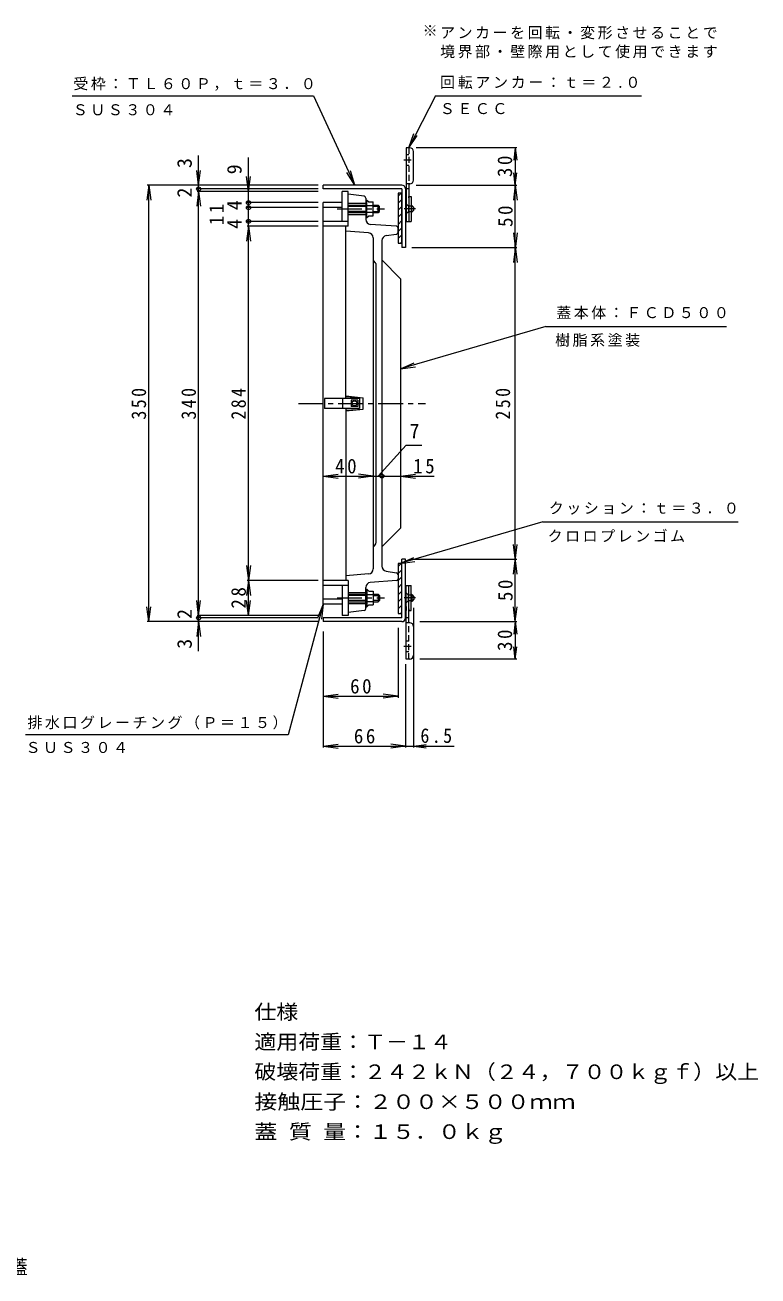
# Model space of a CAD drawing. Units: millimetres at full size, sheet at 1:4. Extents: x -733 to 724, y -548 to 475.
# Drawn here: x 136 to 724, y -529 to 475 of the extents above; entities that cross this region are included whole.
import ezdxf
from ezdxf.enums import TextEntityAlignment as Align

# ---------------------------------------------------------------- set-up
doc = ezdxf.new("R2010")
doc.units = ezdxf.units.MM
doc.header["$LTSCALE"] = 4
doc.header["$PDMODE"] = 32
doc.header["$PDSIZE"] = 3.2
for name, pattern in [('CHAIN1', [8, 5, -1, 1, -1]), ('CHAIN2', [12, 9, -1, 1, -1]), ('DASHED1', [1.8, 1.2, -0.6])]:
    doc.linetypes.add(name, pattern=pattern)
for name, color, linetype, lineweight in [('0-0_通り芯', 3, 'Continuous', 9), ('0-1_躯体', 2, 'Continuous', 9), ('0-4_その他', 7, 'Continuous', 9), ('0-5_寸法', 7, 'Continuous', 9), ('0-6_ハッチ', 6, 'Continuous', 9), ('0-E', 7, 'Continuous', 9), ('0-F', 7, 'Continuous', 9)]:
    doc.layers.add(name, color=color, linetype=linetype, lineweight=lineweight)
doc.layers.add('F-5_F-5ﾚｲﾔ', color=2, linetype='Continuous')
doc.styles.add('ＭＳ ゴシック', font='')
doc.styles.get('ＭＳ ゴシック').set_extended_font_data('MS Gothic')

msp = doc.modelspace()

# ---------------------------------------------------------------- linework, layer by layer
at = {"layer": '0-0_通り芯'}
for p, q in [((390.719, 317.143), (390.719, 341.143)), ((395.719, 341.143), (390.719, 341.143)), ((395.719, 313.143), (395.719, 341.143)), ((390.719, 332.143), (375.719, 332.143)), ((375.719, 10.143), (375.719, 332.143)), ((408.406, 337.307), (395.719, 338.892)), ((395.719, 331.643), (409.72, 331.643)), ((409.72, 335.818), (409.72, 318.724)), ((409.72, 334.143), (410.52, 334.143)), ((410.52, 320.143), (410.52, 334.143)), ((410.52, 334.143), (412.12, 332.668)), ((412.12, 332.668), (415.72, 332.668)), ((390.719, 328.143), (375.719, 328.143)), ((395.719, 330.143), (409.72, 330.143)), ((409.72, 329.143), (395.719, 329.143)), ((409.72, 325.143), (395.719, 325.143)), ((395.719, 324.143), (409.72, 324.143)), ((395.719, 322.643), (409.72, 322.643)), ((410.52, 329.905), (415.72, 329.905)), ((410.52, 324.38), (415.72, 324.38)), ((410.52, 320.143), (412.12, 321.618)), ((415.72, 330.143), (419.72, 330.143)), ((420.72, 329.143), (415.72, 329.143)), ((415.72, 325.143), (420.72, 325.143)), ((415.72, 324.143), (419.72, 324.143)), ((419.72, 324.143), (419.72, 330.143)), ((420.72, 329.143), (419.72, 330.143)), ((419.72, 324.143), (420.72, 325.143)), ((420.72, 325.143), (420.72, 329.143)), ((395.719, 317.143), (375.719, 317.143)), ((395.719, 313.143), (375.719, 313.143)), ((393.719, 175.143), (393.719, 313.143)), ((409.72, 320.143), (410.52, 320.143)), ((434.326, 313.242), (413.435, 314.734)), ((435.719, 308.429), (435.719, 311.746)), ((412.018, 307.901), (393.719, 309.273)), ((415.719, 303.912), (415.719, 38.373)), ((422.719, 301.711), (422.719, 40.574)), ((426.111, 305.664), (434.447, 306.947)), ((417.5, 283.917), (415.939, 285.869)), ((417.719, 283.292), (417.719, 58.993)), ((422.719, 286.143), (437.719, 271.143)), ((437.719, 271.143), (437.719, 71.143)), ((376.719, 175.143), (376.719, 167.143)), ((404.719, 175.143), (376.719, 175.143)), ((391.219, 175.143), (391.219, 167.143)), ((393.719, 177.143), (407.719, 175.643)), ((393.719, 176.643), (407.719, 175.643)), ((403.319, 173.743), (403.319, 168.543)), ((404.719, 175.143), (404.719, 167.143)), ((407.719, 166.643), (407.719, 175.643)), ((404.719, 167.143), (376.719, 167.143)), ((393.719, 167.143), (393.719, 29.143)), ((393.719, 165.643), (407.719, 166.643)), ((393.719, 165.143), (407.719, 166.643)), ((403.319, 168.543), (398.119, 168.543)), ((422.719, 56.143), (437.719, 71.143)), ((417.5, 58.368), (415.939, 56.416)), ((412.018, 34.385), (393.719, 33.012)), ((426.111, 36.621), (434.447, 35.338)), ((435.719, 33.856), (435.719, 30.539)), ((395.719, 29.143), (375.719, 29.143)), ((395.719, 25.143), (375.719, 25.143)), ((390.719, 25.143), (390.719, 1.143)), ((395.719, 29.143), (395.719, 1.143)), ((409.72, 6.467), (409.72, 23.561)), ((409.72, 22.143), (410.52, 22.143)), ((410.52, 22.143), (410.52, 8.142)), ((410.52, 22.143), (412.12, 20.667)), ((434.326, 29.043), (413.435, 27.551)), ((390.719, 14.143), (375.719, 14.143)), ((390.719, 10.143), (375.719, 10.143)), ((395.719, 19.642), (409.72, 19.642)), ((395.719, 18.142), (409.72, 18.142)), ((409.72, 17.143), (395.719, 17.143)), ((409.72, 13.143), (395.719, 13.143)), ((395.719, 12.143), (409.72, 12.143)), ((395.719, 10.642), (409.72, 10.642)), ((410.52, 17.905), (415.72, 17.905)), ((410.52, 12.38), (415.72, 12.38)), ((415.72, 18.142), (419.72, 18.142)), ((415.72, 17.143), (420.72, 17.143)), ((420.72, 13.143), (415.72, 13.143)), ((415.72, 12.143), (419.72, 12.143)), ((419.72, 18.142), (419.72, 12.143)), ((419.72, 18.142), (420.72, 17.143)), ((420.72, 13.143), (419.72, 12.143)), ((420.72, 17.143), (420.72, 13.143)), ((395.719, 1.143), (390.719, 1.143)), ((408.406, 4.978), (395.719, 3.393)), ((409.72, 8.142), (410.52, 8.142)), ((410.52, 8.142), (412.12, 9.617)), ((412.12, 9.617), (415.72, 9.617))]:
    msp.add_line(p, q, dxfattribs=at)
at = {"layer": '0-0_通り芯', "linetype": 'CHAIN1'}
for p, q in [((386.719, 327.143), (424.72, 327.143)), ((355.719, 171.143), (457.719, 171.143)), ((386.719, 15.142), (424.72, 15.142))]:
    msp.add_line(p, q, dxfattribs=at)
at = {"layer": '0-0_通り芯'}
for points in [[(412.12, 321.618), (415.72, 321.618), (415.72, 332.668)], [(403.319, 173.743), (398.119, 173.743), (398.119, 168.543)], [(412.12, 20.667), (415.72, 20.667), (415.72, 9.617)]]:
    msp.add_lwpolyline(points, dxfattribs=at)
msp.add_circle((400.719, 171.143), 2, dxfattribs=at)
for centre, radius, start, end in [((408.22, 335.818), 1.5, 0, 82.87332), ((413.72, 318.724), 4, 180, 265.91417), ((434.219, 311.746), 1.5, 0, 85.9142), ((411.719, 303.912), 4, 0, 85.71117), ((426.719, 301.711), 4, 98.746, 180), ((434.219, 308.429), 1.5, 278.74637, 0), ((416.719, 286.493), 1, 180, 218.66106), ((416.719, 283.292), 1, 0, 38.66106), ((416.719, 55.792), 1, 141.33894, 180), ((416.719, 58.993), 1, 321.33894, 0), ((426.719, 40.574), 4, 180, 261.254), ((411.719, 38.373), 4, 274.28883, 0), ((434.219, 30.539), 1.5, 274.0858, 0), ((434.219, 33.856), 1.5, 0, 81.25363), ((413.72, 23.561), 4, 94.08583, 180), ((408.22, 6.467), 1.5, 277.12668, 0)]:
    msp.add_arc(centre, radius, start, end, dxfattribs=at)
at = {"layer": '0-1_躯体'}
for p, q in [((445.019, 376.142), (442.219, 376.142)), ((442.219, 376.142), (442.219, 317.142)), ((448.019, 350.142), (448.019, 373.142)), ((375.719, 343.143), (375.719, 346.142)), ((438.719, 346.142), (375.719, 346.142)), ((438.719, 343.143), (375.719, 343.143)), ((438.719, 343.143), (438.719, 296.142)), ((441.719, 343.143), (441.719, 296.142)), ((445.019, 347.142), (442.219, 347.142)), ((444.219, 343.142), (442.219, 343.142)), ((444.219, 347.147), (444.219, 317.142)), ((441.719, 337.142), (441.719, 317.142)), ((441.719, 337.142), (442.219, 337.142)), ((442.019, 331.142), (442.019, 327.142)), ((442.219, 331.142), (442.019, 331.142)), ((442.219, 333.893), (442.219, 337.142)), ((442.219, 333.893), (442.219, 320.393)), ((444.219, 335.892), (444.219, 337.142)), ((444.219, 337.142), (446.219, 337.142)), ((446.219, 337.142), (446.219, 317.142)), ((442.019, 323.142), (442.019, 327.142)), ((442.219, 323.142), (442.019, 323.142)), ((446.719, 324.392), (446.219, 324.392)), ((446.719, 324.392), (446.719, 329.892)), ((441.719, 317.142), (446.219, 317.142)), ((442.219, 320.393), (442.219, 317.142)), ((442.219, 317.142), (444.219, 317.142)), ((444.219, 318.392), (444.219, 317.142)), ((441.719, 296.142), (438.719, 296.142)), ((441.719, 46.142), (438.719, 46.142)), ((438.719, -0.858), (438.719, 46.142)), ((441.719, -0.858), (441.719, 46.142)), ((441.719, 25.142), (446.219, 25.142)), ((441.719, 5.142), (441.719, 25.142)), ((442.219, 25.142), (444.219, 25.142)), ((442.219, -33.858), (442.219, 25.142)), ((442.219, 21.892), (442.219, 25.142)), ((442.219, 8.392), (442.219, 21.892)), ((444.219, -4.863), (444.219, 25.142)), ((444.219, 23.892), (444.219, 25.142)), ((446.219, 5.142), (446.219, 25.142)), ((442.219, 19.143), (442.019, 19.143)), ((442.019, 19.143), (442.019, 15.142)), ((446.719, 17.893), (446.219, 17.893)), ((446.719, 12.393), (446.219, 12.393)), ((446.719, 17.893), (448.219, 16.142)), ((446.719, 17.893), (446.719, 12.393)), ((448.219, 14.143), (446.719, 12.393)), ((448.219, 16.142), (448.219, 14.143)), ((441.719, 5.142), (442.219, 5.142)), ((442.219, 8.392), (442.219, 5.142)), ((444.219, 6.392), (444.219, 5.142)), ((444.219, 5.142), (446.219, 5.142)), ((375.719, -0.858), (375.719, -3.858)), ((438.719, -0.858), (375.719, -0.858)), ((438.719, -3.858), (375.719, -3.858)), ((444.219, -0.858), (442.219, -0.858)), ((445.019, -4.858), (442.219, -4.858)), ((448.019, -7.858), (448.019, -30.858)), ((445.019, -33.858), (442.219, -33.858))]:
    msp.add_line(p, q, dxfattribs=at)
at = {"layer": '0-1_躯体', "linetype": 'DASHED1'}
for p, q in [((444.219, 376.137), (444.219, 347.147)), ((444.219, 370.392), (442.219, 370.392)), ((444.219, 361.892), (442.219, 361.892)), ((444.019, 329.392), (442.219, 331.142)), ((444.019, 324.892), (442.219, 323.143)), ((444.019, 329.392), (444.219, 329.392)), ((446.219, 329.392), (444.219, 329.392)), ((446.219, 324.892), (444.219, 324.892)), ((444.019, 17.392), (442.219, 19.142)), ((444.019, 12.892), (442.219, 11.143)), ((444.019, 17.392), (444.219, 17.392)), ((444.019, 12.892), (444.019, 17.392)), ((444.019, 12.892), (444.219, 12.892)), ((446.219, 17.392), (444.219, 17.392)), ((446.219, 12.892), (444.219, 12.892)), ((444.219, -33.853), (444.219, -4.863)), ((444.219, -19.608), (442.219, -19.608)), ((444.219, -28.108), (442.219, -28.108))]:
    msp.add_line(p, q, dxfattribs=at)
at = {"layer": '0-1_躯体', "linetype": 'CHAIN2'}
for p, q in [((446.219, 366.142), (440.219, 366.142)), ((449.767, 327.142), (440.683, 327.142)), ((449.767, 15.142), (440.683, 15.142)), ((446.219, -23.857), (440.219, -23.857))]:
    msp.add_line(p, q, dxfattribs=at)
at = {"layer": '0-1_躯体', "linetype": 'DASHED1'}
msp.add_lwpolyline([(444.019, 329.392), (444.019, 324.892), (444.219, 324.892)], dxfattribs=at)
at = {"layer": '0-1_躯体'}
for points in [[(446.719, 324.392), (448.219, 326.142), (448.219, 328.142), (446.719, 329.892), (446.219, 329.892)], [(442.219, 11.143), (442.019, 11.143), (442.019, 15.142)]]:
    msp.add_lwpolyline(points, dxfattribs=at)
for centre, start, end in [((445.019, 373.142), 0, 90), ((438.719, 343.143), 0, 90), ((445.019, 350.142), 270, 0), ((438.719, -0.858), 270, 0), ((445.019, -7.858), 0, 90), ((445.019, -30.858), 270, 0)]:
    msp.add_arc(centre, 3, start, end, dxfattribs=at)
at = {"layer": '0-4_その他'}
for p, q in [((530.919, 376.142), (450.219, 376.142)), ((529.719, 376.142), (528.414, 366.228)), ((529.719, 376.142), (529.719, 346.142)), ((529.719, 376.142), (531.024, 366.228)), ((529.719, 346.142), (528.414, 356.057)), ((529.719, 346.142), (531.024, 356.057)), ((450.219, 346.142), (530.919, 346.142)), ((529.719, 346.142), (528.153, 334.245)), ((529.719, 296.142), (529.719, 346.142)), ((529.719, 346.142), (531.285, 334.245)), ((531.285, 308.04), (528.153, 284.245)), ((528.153, 308.04), (531.285, 284.245)), ((446.719, 296.142), (530.919, 296.142)), ((529.719, 46.142), (529.719, 296.142)), ((528.153, 34.245), (531.285, 58.04)), ((531.285, 34.245), (528.153, 58.04)), ((446.719, 46.142), (530.919, 46.142)), ((529.719, -3.858), (529.719, 46.142)), ((448.219, -104.858), (448.219, 7.142)), ((529.719, -3.858), (528.153, 8.04)), ((529.719, -3.858), (531.285, 8.04)), ((435.719, -8.858), (435.719, -64.858)), ((453.019, -3.858), (530.919, -3.858)), ((529.719, -3.858), (528.414, -13.772)), ((529.719, -3.858), (529.719, -33.858)), ((529.719, -3.858), (531.024, -13.772)), ((375.719, -11.858), (375.719, -104.858)), ((529.719, -33.858), (528.414, -23.943)), ((529.719, -33.858), (531.024, -23.943)), ((441.719, -37.894), (441.719, -104.858)), ((530.919, -33.858), (453.019, -33.858)), ((375.719, -63.658), (387.617, -62.091)), ((375.719, -63.658), (435.719, -63.658)), ((375.719, -63.658), (387.617, -65.224)), ((435.719, -63.658), (423.822, -62.091)), ((435.719, -63.658), (423.822, -65.224)), ((375.719, -103.658), (387.617, -102.091)), ((375.719, -103.658), (387.617, -105.224)), ((441.719, -103.658), (429.822, -105.224)), ((441.719, -103.658), (431.805, -102.353)), ((441.719, -103.658), (431.805, -104.963)), ((441.719, -103.658), (448.219, -103.658)), ((448.219, -103.658), (458.133, -102.353)), ((448.219, -103.658), (480.677, -103.658)), ((448.219, -103.658), (458.133, -104.963))]:
    msp.add_line(p, q, dxfattribs=at)
msp.add_lwpolyline([(375.719, -103.658), (441.719, -103.658), (429.822, -102.091)], dxfattribs=at)
at = {"layer": '0-5_寸法'}
for p, q in [((174.266, 417.822), (367.725, 417.822)), ((465.576, 417.822), (444.219, 376.142)), ((465.576, 417.822), (630.83, 417.822)), ((444.219, 376.142), (448.251, 387.445)), ((444.219, 376.142), (451.039, 386.016)), ((401.121, 346.142), (397.516, 357.588)), ((551.862, 76.087), (708.509, 76.087)), ((437.219, 42.642), (448.202, 47.478))]:
    msp.add_line(p, q, dxfattribs=at)
for points in [[(367.725, 417.822), (401.121, 346.142), (394.677, 356.265)], [(551.862, 76.087), (437.219, 42.642), (449.079, 44.471)]]:
    msp.add_lwpolyline(points, dxfattribs=at)
at = {"layer": '0-6_ハッチ'}
for p, q in [((435.719, 337.327), (438.034, 339.642)), ((435.719, 339.642), (435.719, 299.642)), ((438.719, 339.642), (435.719, 339.642)), ((435.719, 331.67), (438.719, 334.67)), ((438.719, 299.642), (438.719, 339.642)), ((435.719, 326.013), (438.719, 329.013)), ((435.719, 320.356), (438.719, 323.356)), ((435.719, 314.7), (438.719, 317.7)), ((435.719, 309.043), (438.719, 312.043)), ((435.719, 303.386), (438.719, 306.386)), ((435.719, 299.642), (438.719, 299.642)), ((437.632, 299.642), (438.719, 300.729)), ((435.719, 40.327), (438.034, 42.642)), ((435.719, 34.67), (438.719, 37.67)), ((435.719, 29.013), (438.719, 32.013)), ((435.719, 23.356), (438.719, 26.356)), ((435.719, 17.7), (438.719, 20.7)), ((435.719, 12.043), (438.719, 15.043)), ((435.719, 6.386), (438.719, 9.386)), ((435.719, 2.642), (438.719, 2.642)), ((437.632, 2.642), (438.719, 3.729))]:
    msp.add_line(p, q, dxfattribs=at)
msp.add_lwpolyline([(438.719, 2.642), (438.719, 42.642), (435.719, 42.642), (435.719, 2.642)], dxfattribs=at)
at = {"layer": '0-E'}
for p, q in [((554.222, 232.762), (437.719, 198.775)), ((554.222, 232.762), (699.233, 232.762)), ((437.719, 198.775), (448.702, 203.61)), ((437.719, 198.775), (449.579, 200.603)), ((375.719, 10.143), (347.637, -94.662)), ((375.719, 10.143), (371.127, -0.944)), ((375.719, 10.143), (374.153, -1.755)), ((347.637, -94.662), (136.896, -94.662))]:
    msp.add_line(p, q, dxfattribs=at)
at = {"layer": '0-F'}
for p, q in [((275.719, -27.587), (275.719, 369.872)), ((315.719, 1.142), (315.719, 368.305)), ((275.719, 346.142), (274.153, 358.04)), ((275.719, 346.142), (277.286, 358.04)), ((315.719, 341.143), (314.153, 353.04)), ((315.719, 341.143), (317.286, 353.04)), ((235.719, 346.142), (234.153, 334.245)), ((371.719, 346.142), (234.519, 346.142)), ((235.719, -3.858), (235.719, 346.142)), ((235.719, 346.142), (237.286, 334.245)), ((275.719, 341.143), (274.153, 329.245)), ((371.719, 343.143), (274.519, 343.143)), ((371.719, 341.143), (274.519, 341.143)), ((275.719, 341.143), (277.286, 329.245)), ((371.719, 332.143), (314.519, 332.143)), ((371.719, 328.143), (314.519, 328.143)), ((315.719, 313.143), (314.153, 301.245)), ((371.719, 317.143), (314.519, 317.143)), ((371.719, 313.143), (314.519, 313.143)), ((315.719, 313.143), (317.286, 301.245)), ((442.231, 137.572), (419.831, 112.868)), ((442.231, 137.572), (454.794, 137.572)), ((375.719, 112.868), (387.616, 114.435)), ((375.719, 112.868), (464.752, 112.868)), ((375.719, 112.868), (387.616, 111.302)), ((415.719, 112.868), (403.822, 114.435)), ((415.719, 112.868), (403.822, 111.302)), ((437.719, 112.868), (449.617, 114.435)), ((437.719, 112.868), (449.617, 111.302)), ((317.286, 41.04), (314.153, 17.245)), ((314.153, 41.04), (317.286, 17.245)), ((371.719, 29.143), (314.519, 29.143)), ((275.719, 1.142), (274.153, 13.04)), ((275.719, 1.142), (277.286, 13.04)), ((315.719, 1.142), (314.153, 13.04)), ((315.719, 1.142), (317.286, 13.04)), ((235.719, -3.858), (234.153, 8.04)), ((235.719, -3.858), (237.286, 8.04)), ((371.719, 1.142), (274.519, 1.142)), ((371.719, -3.858), (234.519, -3.858)), ((275.719, -3.858), (274.153, -15.755)), ((371.719, -0.858), (274.519, -0.858)), ((275.719, -3.858), (277.286, -15.755))]:
    msp.add_line(p, q, dxfattribs=at)
for p in [(275.719, 343.143), (315.719, 332.143), (315.719, 328.143), (315.719, 317.143), (422.719, 112.868), (275.719, -0.858)]:
    msp.add_point(p, dxfattribs=at)

# ---------------------------------------------------------------- texts
at = {"layer": '0-4_その他', "color": 2, "char_height": 11.73, "attachment_point": 7, "rotation": 90, "style": 'ＭＳ ゴシック'}
for s, insert in [('\\T1.27;\\W0.95;30', (527.319, 352.642)), ('\\T1.27;\\W0.95;50', (527.719, 312.642)), ('\\T1.27;\\W0.9;250', (525.719, 158.142)), ('\\T1.27;\\W0.95;50', (527.719, 12.642)), ('\\T1.27;\\W0.95;30', (527.319, -27.358))]:
    msp.add_mtext(s, dxfattribs=dict(at, insert=insert))
at = {"layer": '0-4_その他', "color": 2, "char_height": 11.73, "attachment_point": 7, "style": 'ＭＳ ゴシック'}
for s, insert in [('\\T1.27;\\W0.95;60', (397.219, -61.658)), ('\\T1.27;\\W0.95;66', (400.219, -101.658)), ('\\T1.27;\\W0.9;6.5', (453.591, -101.258))]:
    msp.add_mtext(s, dxfattribs=dict(at, insert=insert))
at = {"layer": '0-5_寸法', "style": 'ＭＳ ゴシック'}
msp.add_text('※', height=8.798, dxfattribs=at).set_placement((455.376, 463.046), align=Align.BOTTOM_LEFT)
at = {"layer": '0-5_寸法', "color": 2, "style": 'ＭＳ ゴシック'}
for s, width, p in [('仕様', 1.1, (320.442, -326.203)), ('適用荷重：Ｔ－１４', 1.1, (320.442, -350.203)), ('破壊荷重：２４２ｋＮ（２４，７００ｋｇｆ）以上', 1.1, (320.442, -374.203)), ('接触圧子：２００×５００ｍｍ', 1.15, (320.442, -398.203)), ('蓋 質 量：１５．０ｋｇ', 1.15, (320.442, -422.203))]:
    msp.add_text(s, height=11.73, dxfattribs=dict(at, width=width)).set_placement(p, align=Align.BOTTOM_LEFT)
at = {"layer": '0-5_寸法', "char_height": 8.798, "attachment_point": 7, "style": 'ＭＳ ゴシック'}
for s, insert in [('\\T1.17;アンカーを回転・変形させることで', (469.376, 463.046)), ('\\T1.17;境界部・壁際用として使用できます', (469.376, 447.866)), ('\\T1.17;受枠：ＴＬ６０Ｐ，ｔ＝３．０', (175.193, 421.857)), ('\\T1.18;回転アンカー：ｔ＝２.０', (469.376, 423.271)), ('\\T1.17;ＳＥＣＣ', (469.184, 403.003)), ('\\T1.17;ＳＵＳ３０４', (174.806, 402.072)), ('\\T1.17;クッション：ｔ＝３．０', (556.609, 81.91)), ('\\T1.17;クロロプレンゴム', (555.628, 59.832))]:
    msp.add_mtext(s, dxfattribs=dict(at, insert=insert))
at = {"layer": '0-E', "char_height": 8.798, "attachment_point": 7, "style": 'ＭＳ ゴシック'}
for s, insert in [('\\T1.17;蓋本体：ＦＣＤ５００', (562.596, 238.584)), ('\\T1.17;樹脂系塗装', (561.614, 216.507)), ('\\T1.17;排水口グレーチング（Ｐ＝１５）', (138.449, -90.313)), ('\\T1.17;ＳＵＳ３０４', (136.896, -109.3))]:
    msp.add_mtext(s, dxfattribs=dict(at, insert=insert))
at = {"layer": '0-F', "color": 2, "style": 'ＭＳ ゴシック'}
for s, p in [('3', (273.719, 359.877)), ('9', (313.719, 354.845)), ('2', (273.719, 336.226)), ('4', (313.719, 326.143)), ('4', (313.719, 311.143)), ('2', (273.719, -1.664)), ('3', (273.719, -25.592))]:
    msp.add_text(s, height=11.73, rotation=90, dxfattribs=at).set_placement(p, align=Align.BOTTOM_LEFT)
msp.add_text('7', height=11.73, dxfattribs=at).set_placement((444.865, 139.601), align=Align.BOTTOM_LEFT)
at = {"layer": '0-F', "color": 2, "char_height": 11.73, "attachment_point": 7, "rotation": 90, "style": 'ＭＳ ゴシック'}
for s, insert in [('\\T1.27;\\W0.95;11', (295.855, 314.143)), ('\\T1.27;\\W0.9;350', (233.719, 158.142)), ('\\T1.27;\\W0.9;340', (273.719, 158.142)), ('\\T1.27;\\W0.9;284', (313.719, 158.143)), ('\\T1.27;\\W0.95;28', (313.719, 6.643))]:
    msp.add_mtext(s, dxfattribs=dict(at, insert=insert))
at = {"layer": '0-F', "color": 2, "char_height": 11.73, "attachment_point": 7, "style": 'ＭＳ ゴシック'}
for s, insert in [('\\T1.27;\\W0.95;40', (385.219, 114.868)), ('\\T1.27;\\W0.95;15', (447.831, 114.868))]:
    msp.add_mtext(s, dxfattribs=dict(at, insert=insert))
at = {"layer": 'F-5_F-5ﾚｲﾔ', "style": 'ＭＳ ゴシック', "width": 0.8}
msp.add_text('タイル用\u3000充填深さ４０ｍｍ\u3000ステンレス目地\u3000側溝用\u3000カラー舗装用みぞ蓋\u3000', height=11.73, dxfattribs=at).set_placement((-309.363, -530.705), align=Align.BOTTOM_LEFT)

doc.saveas('drawing.dxf')
